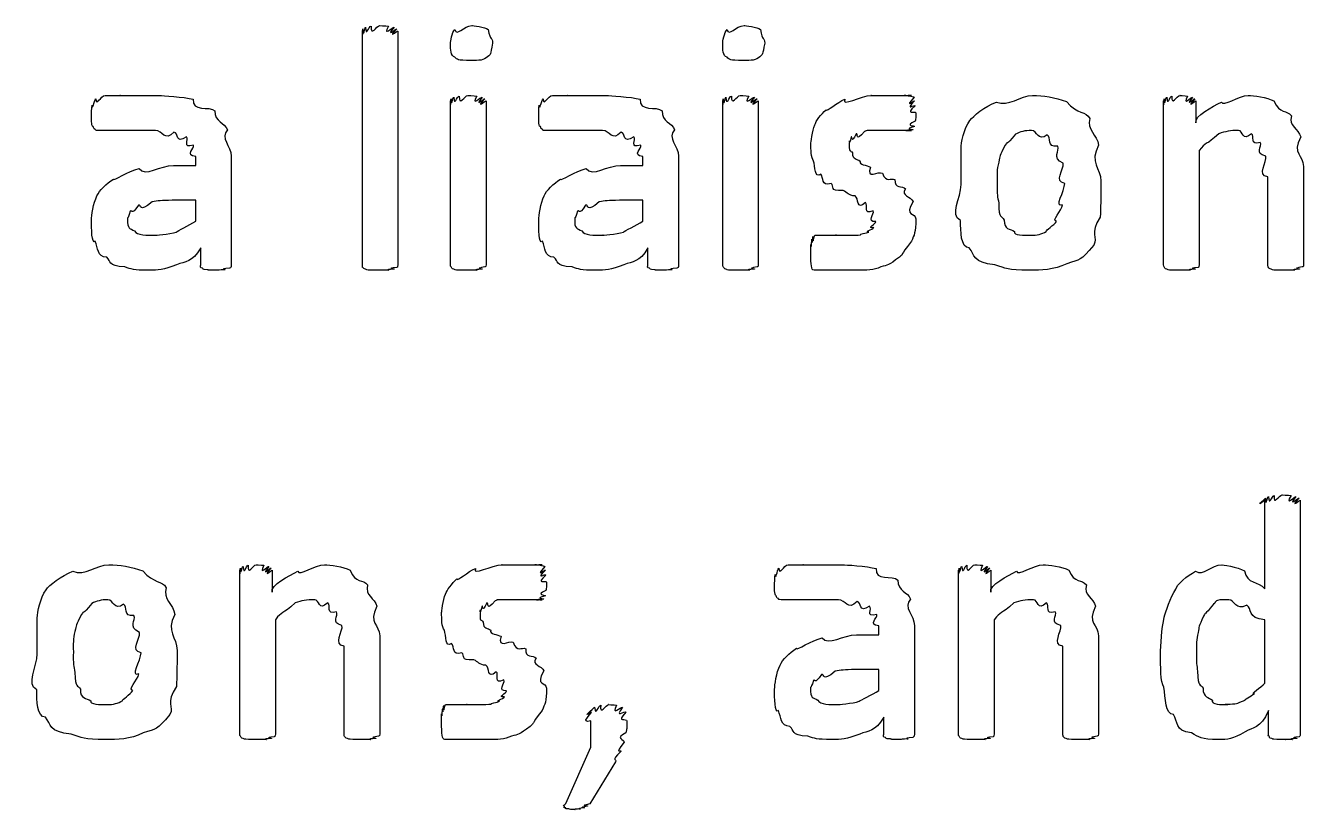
# Model space of a CAD drawing. Header units: millimetres. Extents: x 0 to 216, y 0 to 279.
# Drawn here: x 40.99 to 53.89, y 14.31 to 22.22 of the extents above; entities that cross this region are included whole.
import ezdxf

# ---------------------------------------------------------------- set-up
doc = ezdxf.new("R2010")
doc.units = ezdxf.units.MM
doc.layers.get('0').update_dxf_attribs({"linetype": 'CONTINUOUS'})

msp = doc.modelspace()

# ---------------------------------------------------------------- linework, layer by layer
at = {"color": 0}
for p, q in [((44.3936, 19.8065), (44.3936, 22.1657)), ((44.7516, 22.1657), (44.7516, 19.8065)), ((45.708, 22.0445), (45.708, 22.0445)), ((48.4558, 22.0445), (48.4558, 22.0445)), ((45.2836, 19.8065), (45.2836, 21.4602)), ((45.642, 21.4602), (45.642, 19.8065)), ((48.0314, 19.8065), (48.0314, 21.4602)), ((48.3898, 21.4602), (48.3898, 19.8065)), ((52.4828, 19.8065), (52.4828, 21.4602)), ((52.8077, 21.4602), (52.8077, 21.2397)), ((43.0706, 20.9035), (43.0706, 19.8065)), ((47.5851, 20.9035), (47.5851, 19.8065)), ((52.8408, 20.9586), (52.8408, 19.8065)), ((42.4864, 20.8098), (42.7122, 20.8098)), ((42.7122, 20.8098), (42.7122, 20.898)), ((47.0006, 20.8098), (47.2267, 20.8098)), ((47.2267, 20.8098), (47.2267, 20.898)), ((53.8939, 20.7987), (53.8939, 19.8065)), ((51.8488, 20.6499), (51.8488, 20.6499)), ((53.5354, 19.8065), (53.5354, 20.694)), ((51.4847, 20.6279), (51.4847, 20.6279)), ((42.7122, 20.457), (42.4752, 20.457)), ((42.7122, 20.2475), (42.7122, 20.457)), ((47.2267, 20.457), (46.9896, 20.457)), ((47.2267, 20.2475), (47.2267, 20.457)), ((49.9801, 20.2696), (49.9801, 20.2696)), ((42.762, 19.8065), (42.762, 19.9774)), ((47.2765, 19.8065), (47.2765, 19.9774)), ((53.5037, 16.5365), (53.5037, 17.4294)), ((53.8621, 17.4294), (53.8621, 15.0702)), ((43.1574, 15.0702), (43.1574, 16.7239)), ((43.4827, 16.7239), (43.4827, 16.5034)), ((50.4126, 15.0702), (50.4126, 16.7239)), ((50.7379, 16.7239), (50.7379, 16.5034)), ((43.5158, 16.2223), (43.5158, 15.0702)), ((49.608, 16.0734), (49.608, 16.1616)), ((49.9664, 16.1671), (49.9664, 15.0702)), ((50.7711, 16.2223), (50.7711, 15.0702)), ((53.5037, 15.5829), (53.5037, 16.2223)), ((44.5685, 16.0624), (44.5685, 15.0702)), ((49.3818, 16.0734), (49.608, 16.0734)), ((51.8238, 16.0624), (51.8238, 15.0702)), ((42.1598, 15.8915), (42.1598, 15.8915)), ((42.5235, 15.9136), (42.5235, 15.9136)), ((44.2101, 15.0702), (44.2101, 15.9577)), ((51.4657, 15.0702), (51.4657, 15.9577)), ((49.608, 15.7207), (49.3709, 15.7207)), ((49.608, 15.5112), (49.608, 15.7207)), ((46.2523, 15.5333), (46.2523, 15.5333)), ((49.6577, 15.0702), (49.6577, 15.2411)), ((53.5421, 15.0757), (53.5421, 15.3072)), ((46.7004, 14.938), (46.7004, 15.2025)), ((47.0641, 15.2025), (47.0641, 15.2025)), ((46.4467, 14.3702), (46.7004, 14.938)), ((46.9484, 14.7891), (46.6894, 14.3647))]:
    msp.add_line(p, q, dxfattribs=at)
for points in [[(44.3988, 22.1878), (44.4045, 22.0886), (44.4154, 22.2002), (44.4267, 22.2043)], [(44.4267, 22.2043), (44.4292, 22.0996), (44.4595, 22.2154), (44.4817, 22.2154)], [(44.4817, 22.2154), (44.4775, 22.1023), (44.5368, 22.2209), (44.5699, 22.2209)], [(44.5699, 22.2209), (44.5477, 22.2209), (44.6359, 22.2181), (44.6581, 22.2154)], [(44.6581, 22.2154), (44.5946, 22.0996), (44.7022, 22.2112), (44.7132, 22.2043)], [(44.7132, 22.2043), (44.6207, 22.0886), (44.7368, 22.1947), (44.7407, 22.1878)], [(45.3277, 22.1823), (45.3457, 22.1023), (45.4173, 22.2209), (45.4988, 22.2209)], [(45.4988, 22.2209), (45.5069, 22.2209), (45.6336, 22.2071), (45.6639, 22.1823)], [(48.0755, 22.1823), (48.0935, 22.1023), (48.1651, 22.2209), (48.2466, 22.2209)], [(48.2466, 22.2209), (48.2547, 22.2209), (48.3817, 22.2071), (48.4117, 22.1823)], [(44.3936, 22.1657), (44.3936, 22.0734), (44.395, 22.1795), (44.3988, 22.1878)], [(44.7407, 22.1878), (44.632, 22.0734), (44.7516, 22.1726), (44.7516, 22.1657)], [(45.2836, 22.0445), (45.2836, 22.0514), (45.2974, 22.1561), (45.3277, 22.1823)], [(45.6639, 22.1823), (45.6833, 22.0555), (45.708, 22.1134), (45.708, 22.0445)], [(48.0314, 22.0445), (48.0314, 22.0514), (48.0452, 22.1561), (48.0755, 22.1823)], [(48.4117, 22.1823), (48.4311, 22.0555), (48.4558, 22.1134), (48.4558, 22.0445)], [(45.3277, 21.9012), (45.2836, 21.9149), (45.2836, 21.9742), (45.2836, 22.0445)], [(45.708, 22.0445), (45.6833, 21.9191), (45.6918, 21.9315), (45.6586, 21.9067)], [(48.0755, 21.9012), (48.0314, 21.9149), (48.0314, 21.9742), (48.0314, 22.0445)], [(48.4558, 22.0445), (48.4311, 21.9191), (48.4396, 21.9315), (48.4064, 21.9067)], [(45.4932, 21.8681), (45.3415, 21.8681), (45.3566, 21.8791), (45.3277, 21.9012)], [(45.6586, 21.9067), (45.6212, 21.8681), (45.5732, 21.8681), (45.4932, 21.8681)], [(48.241, 21.8681), (48.0893, 21.8681), (48.1044, 21.8791), (48.0755, 21.9012)], [(48.4064, 21.9067), (48.369, 21.8681), (48.321, 21.8681), (48.241, 21.8681)], [(41.6595, 21.3169), (41.6595, 21.3086), (41.6609, 21.394), (41.6648, 21.4161)], [(41.6648, 21.4161), (41.6705, 21.3527), (41.6842, 21.4602), (41.7036, 21.4822)], [(41.7036, 21.4822), (41.7064, 21.3968), (41.753, 21.5153), (41.7971, 21.5153)], [(41.7971, 21.5153), (41.7946, 21.5153), (41.8924, 21.5153), (41.9516, 21.5153)], [(41.9516, 21.5153), (41.9132, 21.5153), (42.073, 21.5153), (42.139, 21.5153)], [(42.139, 21.5153), (42.1665, 21.5153), (42.2783, 21.5153), (42.3485, 21.5153)], [(42.3485, 21.5153), (42.3679, 21.5153), (42.5923, 21.5015), (42.6847, 21.4767)], [(42.6847, 21.4767), (42.6695, 21.3458), (42.8502, 21.412), (42.9052, 21.361)], [(45.2836, 21.4602), (45.2836, 21.3679), (45.285, 21.474), (45.2893, 21.4822)], [(45.2893, 21.4822), (45.2949, 21.383), (45.3058, 21.4946), (45.3168, 21.4988)], [(45.3168, 21.4988), (45.3196, 21.394), (45.3499, 21.5098), (45.3718, 21.5098)], [(45.3718, 21.5098), (45.3679, 21.3968), (45.4272, 21.5153), (45.46, 21.5153)], [(45.46, 21.5153), (45.4381, 21.5153), (45.5263, 21.5126), (45.5482, 21.5098)], [(45.5482, 21.5098), (45.4851, 21.394), (45.5923, 21.5057), (45.6036, 21.4988)], [(45.6036, 21.4988), (45.5112, 21.383), (45.6269, 21.4891), (45.6311, 21.4822)], [(45.6311, 21.4822), (45.5221, 21.3679), (45.642, 21.4671), (45.642, 21.4602)], [(46.174, 21.3169), (46.174, 21.3086), (46.1754, 21.394), (46.1793, 21.4161)], [(46.1793, 21.4161), (46.185, 21.3527), (46.1987, 21.4602), (46.2181, 21.4822)], [(46.2181, 21.4822), (46.2209, 21.3968), (46.2675, 21.5153), (46.3116, 21.5153)], [(46.3116, 21.5153), (46.3091, 21.5153), (46.4069, 21.5153), (46.4661, 21.5153)], [(46.4661, 21.5153), (46.4273, 21.5153), (46.5875, 21.5153), (46.6535, 21.5153)], [(46.6535, 21.5153), (46.681, 21.5153), (46.7928, 21.5153), (46.863, 21.5153)], [(46.863, 21.5153), (46.8824, 21.5153), (47.1068, 21.5015), (47.1992, 21.4767)], [(47.1992, 21.4767), (47.184, 21.3458), (47.3646, 21.412), (47.4197, 21.361)], [(48.0314, 21.4602), (48.0314, 21.3679), (48.0328, 21.474), (48.037, 21.4822)], [(48.037, 21.4822), (48.0427, 21.383), (48.0536, 21.4946), (48.0646, 21.4988)], [(48.0646, 21.4988), (48.0674, 21.394), (48.0977, 21.5098), (48.1196, 21.5098)], [(48.1196, 21.5098), (48.1157, 21.3968), (48.175, 21.5153), (48.2078, 21.5153)], [(48.2078, 21.5153), (48.1859, 21.5153), (48.2741, 21.5126), (48.296, 21.5098)], [(48.296, 21.5098), (48.2328, 21.394), (48.3401, 21.5057), (48.3514, 21.4988)], [(48.3514, 21.4988), (48.2589, 21.383), (48.3747, 21.4891), (48.3789, 21.4822)], [(48.3789, 21.4822), (48.2699, 21.3679), (48.3898, 21.4671), (48.3898, 21.4602)], [(49.076, 21.372), (49.076, 21.3458), (49.1892, 21.4505), (49.2637, 21.4767)], [(49.2637, 21.4767), (49.2263, 21.3968), (49.4302, 21.5153), (49.5335, 21.5153)], [(49.5335, 21.5153), (49.4908, 21.5153), (49.6217, 21.5153), (49.6658, 21.5153)], [(49.6658, 21.5153), (49.6962, 21.5153), (49.7498, 21.5153), (49.7872, 21.5153)], [(49.7872, 21.5153), (49.7706, 21.5153), (49.8546, 21.5153), (49.881, 21.5153)], [(49.881, 21.5153), (49.8217, 21.5153), (49.9251, 21.5153), (49.936, 21.5153)], [(49.936, 21.5153), (49.8479, 21.5153), (49.9593, 21.5098), (49.9636, 21.4988)], [(49.9636, 21.4988), (49.8546, 21.3747), (49.9692, 21.474), (49.9692, 21.4602)], [(49.9692, 21.4602), (49.8588, 21.3499), (49.9745, 21.4326), (49.9745, 21.4106)], [(50.5259, 21.2617), (50.5587, 21.3086), (50.6772, 21.4051), (50.7958, 21.4492)], [(50.7958, 21.4492), (50.9143, 21.3968), (51.0385, 21.5153), (51.1598, 21.5153)], [(51.1598, 21.5153), (51.2671, 21.5153), (51.387, 21.4946), (51.5013, 21.4547)], [(51.5013, 21.4547), (51.617, 21.3196), (51.6971, 21.361), (51.7384, 21.2838)], [(52.4828, 21.4602), (52.4828, 21.3679), (52.4838, 21.474), (52.488, 21.4822)], [(52.488, 21.4822), (52.4895, 21.383), (52.5004, 21.4946), (52.5156, 21.4988)], [(52.5156, 21.4988), (52.5184, 21.394), (52.5459, 21.5098), (52.5653, 21.5098)], [(52.5653, 21.5098), (52.5597, 21.3968), (52.615, 21.5153), (52.6479, 21.5153)], [(52.6479, 21.5153), (52.6217, 21.5153), (52.7032, 21.5126), (52.7251, 21.5098)], [(52.7251, 21.5098), (52.6658, 21.394), (52.7636, 21.5057), (52.7749, 21.4988)], [(52.7749, 21.4988), (52.6881, 21.383), (52.7925, 21.4891), (52.7967, 21.4822)], [(52.7967, 21.4822), (52.699, 21.3679), (52.8077, 21.4671), (52.8077, 21.4602)], [(52.8077, 21.2397), (52.7872, 21.3086), (52.9816, 21.4051), (53.0669, 21.4492)], [(53.0669, 21.4492), (53.0779, 21.3968), (53.2447, 21.5153), (53.3368, 21.5153)], [(53.3368, 21.5153), (53.3894, 21.5153), (53.5259, 21.496), (53.5961, 21.4602)], [(53.5961, 21.4602), (53.6512, 21.3238), (53.7284, 21.3734), (53.7725, 21.3114)], [(41.6595, 21.2507), (41.6595, 21.2424), (41.6595, 21.2948), (41.6595, 21.3169)], [(42.9052, 21.361), (42.901, 21.2424), (43.0057, 21.2452), (43.0318, 21.168)], [(46.174, 21.2507), (46.174, 21.2424), (46.174, 21.2948), (46.174, 21.3169)], [(47.4197, 21.361), (47.4155, 21.2424), (47.5202, 21.2452), (47.5463, 21.168)], [(48.9603, 21.2176), (48.9726, 21.2576), (49.0238, 21.3279), (49.076, 21.372)], [(49.9745, 21.4106), (49.8616, 21.3086), (49.9801, 21.3679), (49.9801, 21.3389)], [(49.9801, 21.3389), (49.9801, 21.2507), (49.9773, 21.281), (49.9745, 21.2562)], [(53.7725, 21.3114), (53.7393, 21.2025), (53.8469, 21.1805), (53.866, 21.0964)], [(41.6761, 21.2011), (41.6624, 21.2025), (41.6624, 21.2314), (41.6595, 21.2507)], [(41.698, 21.1735), (41.6775, 21.1763), (41.6828, 21.1901), (41.6761, 21.2011)], [(41.7255, 21.1625), (41.6927, 21.1625), (41.705, 21.1653), (41.698, 21.1735)], [(41.7971, 21.1625), (41.7174, 21.1625), (41.7393, 21.1625), (41.7255, 21.1625)], [(41.9185, 21.1625), (41.7834, 21.1625), (41.8303, 21.1625), (41.7971, 21.1625)], [(42.0839, 21.1625), (41.9971, 21.1625), (41.9654, 21.1625), (41.9185, 21.1625)], [(42.3044, 21.1625), (42.1252, 21.1625), (42.1499, 21.1625), (42.0839, 21.1625)], [(42.4917, 21.146), (42.3982, 21.044), (42.3774, 21.1625), (42.3044, 21.1625)], [(43.0318, 21.168), (42.9521, 21.0881), (43.0706, 21.0027), (43.0706, 20.9035)], [(46.1906, 21.2011), (46.1768, 21.2025), (46.1768, 21.2314), (46.174, 21.2507)], [(46.2125, 21.1735), (46.192, 21.1763), (46.1973, 21.1901), (46.1906, 21.2011)], [(46.24, 21.1625), (46.2068, 21.1625), (46.2195, 21.1653), (46.2125, 21.1735)], [(46.3116, 21.1625), (46.2319, 21.1625), (46.2538, 21.1625), (46.24, 21.1625)], [(46.433, 21.1625), (46.2979, 21.1625), (46.3448, 21.1625), (46.3116, 21.1625)], [(46.5984, 21.1625), (46.5116, 21.1625), (46.4799, 21.1625), (46.433, 21.1625)], [(46.8189, 21.1625), (46.6397, 21.1625), (46.6644, 21.1625), (46.5984, 21.1625)], [(47.0062, 21.146), (46.9124, 21.044), (46.8919, 21.1625), (46.8189, 21.1625)], [(47.5463, 21.168), (47.4666, 21.0881), (47.5851, 21.0027), (47.5851, 20.9035)], [(48.9218, 21.0358), (48.9218, 21.0261), (48.9342, 21.1625), (48.9603, 21.2176)], [(49.5833, 21.1625), (49.4358, 21.1625), (49.4979, 21.1584), (49.4619, 21.1515)], [(49.7209, 21.1625), (49.6492, 21.1625), (49.6341, 21.1625), (49.5833, 21.1625)], [(49.8256, 21.1625), (49.7293, 21.1625), (49.7611, 21.1625), (49.7209, 21.1625)], [(49.8972, 21.1625), (49.7886, 21.1625), (49.8546, 21.1625), (49.8256, 21.1625)], [(49.936, 21.1625), (49.8256, 21.1625), (49.9152, 21.1625), (49.8972, 21.1625)], [(49.9526, 21.168), (49.8394, 21.1625), (49.9428, 21.1625), (49.936, 21.1625)], [(49.9692, 21.2011), (49.8507, 21.1735), (49.9593, 21.1749), (49.9526, 21.168)], [(49.9745, 21.2562), (49.8588, 21.2025), (49.9717, 21.2149), (49.9692, 21.2011)], [(50.4377, 20.9806), (50.4377, 21.033), (50.4666, 21.1846), (50.5259, 21.2617)], [(51.1485, 21.1625), (51.084, 21.1625), (51.0328, 21.1487), (50.9887, 21.1239)], [(51.3084, 21.1184), (51.2092, 21.044), (51.2106, 21.1625), (51.1485, 21.1625)], [(51.7384, 21.2838), (51.7013, 21.1694), (51.8114, 21.1198), (51.8266, 21.0137)], [(53.2377, 21.1625), (53.1551, 21.1625), (53.1054, 21.1515), (53.0394, 21.1294)], [(53.37, 21.1294), (53.2723, 21.044), (53.2888, 21.1625), (53.2377, 21.1625)], [(42.6187, 21.0964), (42.5002, 21.022), (42.5429, 21.135), (42.4917, 21.146)], [(42.6903, 21.0137), (42.5662, 20.9779), (42.6515, 21.0743), (42.6187, 21.0964)], [(47.1329, 21.0964), (47.0147, 21.022), (47.0574, 21.135), (47.0062, 21.146)], [(47.2048, 21.0137), (47.0807, 20.9779), (47.166, 21.0743), (47.1329, 21.0964)], [(48.9493, 20.8539), (48.9218, 20.8897), (48.9218, 20.9655), (48.9218, 21.0358)], [(49.3296, 21.0964), (49.2993, 20.9889), (49.313, 21.0716), (49.313, 21.0578)], [(49.313, 21.0578), (49.2993, 20.9269), (49.3215, 20.9696), (49.3406, 20.9365)], [(49.3794, 21.1294), (49.3215, 21.0151), (49.3406, 21.1102), (49.3296, 21.0964)], [(49.4619, 21.1515), (49.3656, 21.033), (49.4012, 21.1405), (49.3794, 21.1294)], [(50.9887, 21.1239), (50.8811, 20.993), (50.9129, 21.0606), (50.884, 21.0137)], [(51.4131, 21.0027), (51.2974, 20.9889), (51.3524, 21.0923), (51.3084, 21.1184)], [(53.0394, 21.1294), (52.9086, 21.0041), (52.9096, 21.0537), (52.8408, 20.9586)], [(53.4582, 21.0413), (53.3453, 21.0041), (53.406, 21.1102), (53.37, 21.1294)], [(53.5132, 20.9035), (53.3936, 20.9269), (53.4829, 21.0041), (53.4582, 21.0413)], [(53.866, 21.0964), (53.7753, 20.92), (53.8939, 20.9159), (53.8939, 20.7987)], [(42.7122, 20.898), (42.5965, 20.9117), (42.7041, 20.9806), (42.6903, 21.0137)], [(47.2267, 20.898), (47.111, 20.9117), (47.2186, 20.9806), (47.2048, 21.0137)], [(49.3406, 20.9365), (49.3406, 20.8649), (49.3875, 20.8787), (49.4178, 20.8539)], [(50.4377, 20.6168), (50.4377, 20.6954), (50.4377, 20.8704), (50.4377, 20.9806)], [(50.884, 21.0137), (50.8233, 20.898), (50.8317, 20.909), (50.818, 20.8428)], [(51.4685, 20.8318), (51.3486, 20.8897), (51.4382, 20.9544), (51.4131, 21.0027)], [(51.8266, 21.0137), (51.7303, 20.8387), (51.8488, 20.785), (51.8488, 20.6499)], [(53.5354, 20.694), (53.4197, 20.7023), (53.527, 20.8511), (53.5132, 20.9035)], [(41.88, 20.672), (41.8758, 20.6471), (42.0356, 20.7546), (42.139, 20.7767)], [(42.139, 20.7767), (42.1996, 20.6912), (42.3566, 20.8098), (42.4864, 20.8098)], [(46.3945, 20.672), (46.3903, 20.6471), (46.5501, 20.7546), (46.6535, 20.7767)], [(46.6535, 20.7767), (46.7141, 20.6912), (46.8711, 20.8098), (47.0006, 20.8098)], [(49.0209, 20.7216), (48.9574, 20.6692), (48.9673, 20.8015), (48.9493, 20.8539)], [(49.4178, 20.8539), (49.4026, 20.8166), (49.4852, 20.8111), (49.5226, 20.7932)], [(49.5226, 20.7932), (49.4799, 20.6623), (49.6023, 20.7546), (49.6439, 20.7326)], [(50.818, 20.8428), (50.7972, 20.7684), (50.8014, 20.7119), (50.8014, 20.6389)], [(51.4847, 20.6279), (51.3704, 20.6444), (51.4794, 20.7684), (51.4685, 20.8318)], [(41.7146, 20.5011), (41.7368, 20.5562), (41.8098, 20.6279), (41.88, 20.672)], [(46.2291, 20.5011), (46.2509, 20.5562), (46.3243, 20.6279), (46.3945, 20.672)], [(49.1257, 20.6279), (49.0209, 20.5962), (49.0541, 20.6843), (49.0209, 20.7216)], [(49.6439, 20.7326), (49.6824, 20.6223), (49.7293, 20.6912), (49.7706, 20.6664)], [(49.7706, 20.6664), (49.7625, 20.57), (49.845, 20.6086), (49.8754, 20.5727)], [(51.8488, 20.6499), (51.8488, 20.4529), (51.846, 20.3963), (51.8432, 20.2861)], [(49.2471, 20.5562), (49.0982, 20.5452), (49.1656, 20.6017), (49.1257, 20.6279)], [(49.3681, 20.5011), (49.2993, 20.5038), (49.2912, 20.5369), (49.2471, 20.5562)], [(49.8754, 20.5727), (49.8256, 20.5011), (49.9332, 20.497), (49.9526, 20.4459)], [(50.4321, 20.253), (50.3192, 20.3095), (50.4377, 20.4804), (50.4377, 20.6168)], [(50.8014, 20.6389), (50.7972, 20.5038), (50.8071, 20.4956), (50.818, 20.4294)], [(51.4629, 20.4129), (51.3704, 20.3757), (51.4847, 20.5507), (51.4847, 20.6279)], [(41.6595, 20.2585), (41.6595, 20.2985), (41.6775, 20.4308), (41.7146, 20.5011)], [(42.1337, 20.4074), (42.0564, 20.2916), (42.0688, 20.3715), (42.0508, 20.3467)], [(42.2712, 20.4404), (42.1294, 20.3206), (42.1693, 20.4211), (42.1337, 20.4074)], [(42.4752, 20.457), (42.3609, 20.457), (42.3291, 20.4515), (42.2712, 20.4404)], [(46.174, 20.2585), (46.174, 20.2985), (46.192, 20.4308), (46.2291, 20.5011)], [(46.6478, 20.4074), (46.5709, 20.2916), (46.5832, 20.3715), (46.5653, 20.3467)], [(46.7857, 20.4404), (46.6439, 20.3206), (46.6838, 20.4211), (46.6478, 20.4074)], [(46.9896, 20.457), (46.8753, 20.457), (46.8436, 20.4515), (46.7857, 20.4404)], [(49.4729, 20.4349), (49.3765, 20.3495), (49.4083, 20.4818), (49.3681, 20.5011)], [(49.5501, 20.3522), (49.44, 20.3026), (49.506, 20.4129), (49.4729, 20.4349)], [(49.9526, 20.4459), (49.8616, 20.2833), (49.9801, 20.3385), (49.9801, 20.2696)], [(50.818, 20.4294), (50.8194, 20.2585), (50.8469, 20.3095), (50.873, 20.2585)], [(51.4022, 20.2475), (51.3443, 20.2475), (51.4519, 20.3495), (51.4629, 20.4129)], [(41.698, 20.0436), (41.6595, 20.0077), (41.6595, 20.1772), (41.6595, 20.2585)], [(42.0508, 20.3467), (42.019, 20.2434), (42.0232, 20.2985), (42.0232, 20.2696)], [(42.0232, 20.2696), (42.019, 20.1621), (42.0469, 20.1772), (42.0949, 20.1483)], [(46.2125, 20.0436), (46.174, 20.0077), (46.174, 20.1772), (46.174, 20.2585)], [(46.5653, 20.3467), (46.5335, 20.2434), (46.5377, 20.2985), (46.5377, 20.2696)], [(46.5377, 20.2696), (46.5335, 20.1621), (46.561, 20.1772), (46.6094, 20.1483)], [(49.5776, 20.242), (49.4757, 20.2392), (49.5681, 20.3219), (49.5501, 20.3522)], [(49.9801, 20.2696), (49.9801, 20.129), (49.965, 20.1097), (49.936, 20.0436)], [(50.873, 20.2585), (50.8702, 20.1593), (50.9337, 20.1717), (50.9778, 20.1428)], [(51.8432, 20.2861), (51.7275, 20.118), (51.8213, 20.0849), (51.7772, 20.005)], [(42.0949, 20.1483), (42.1185, 20.1042), (42.2176, 20.1042), (42.31, 20.1042)], [(42.31, 20.1042), (42.2836, 20.1042), (42.4505, 20.1152), (42.514, 20.1373)], [(42.514, 20.1373), (42.5263, 20.1511), (42.642, 20.1993), (42.7122, 20.2475)], [(46.6094, 20.1483), (46.633, 20.1042), (46.7321, 20.1042), (46.8242, 20.1042)], [(46.8242, 20.1042), (46.7981, 20.1042), (46.965, 20.1152), (47.0285, 20.1373)], [(47.0285, 20.1373), (47.0408, 20.1511), (47.1565, 20.1993), (47.2267, 20.2475)], [(49.4235, 20.1097), (49.4069, 20.1152), (49.4841, 20.1263), (49.506, 20.1373)], [(49.506, 20.1373), (49.451, 20.1373), (49.5445, 20.1621), (49.5558, 20.1814)], [(49.5558, 20.1814), (49.4757, 20.1731), (49.5776, 20.22), (49.5776, 20.242)], [(50.5202, 19.9774), (50.4335, 19.9788), (50.4321, 20.1456), (50.4321, 20.253)], [(50.9778, 20.1428), (50.9584, 20.1042), (51.0769, 20.1042), (51.1433, 20.1042)], [(51.1433, 20.1042), (51.2011, 20.1042), (51.2533, 20.1166), (51.2974, 20.1428)], [(51.2974, 20.1428), (51.2893, 20.1552), (51.3761, 20.2034), (51.4022, 20.2475)], [(41.8137, 19.8837), (41.7146, 19.8837), (41.7269, 19.9802), (41.698, 20.0436)], [(46.3282, 19.8837), (46.2291, 19.8837), (46.2414, 19.9802), (46.2125, 20.0436)], [(48.9218, 20.0105), (48.9246, 19.9457), (48.9285, 20.0504), (48.9327, 20.0656)], [(48.9218, 19.9278), (48.9218, 19.9016), (48.9218, 19.9885), (48.9218, 20.0105)], [(48.9327, 20.0656), (48.9327, 19.9747), (48.9398, 20.089), (48.9437, 20.0932)], [(48.9437, 20.0932), (48.9398, 19.9857), (48.9521, 20.1042), (48.9603, 20.1042)], [(48.9603, 20.1042), (48.9574, 20.1042), (48.985, 20.1042), (49.0044, 20.1042)], [(49.0044, 20.1042), (48.9991, 20.1042), (49.0499, 20.1042), (49.076, 20.1042)], [(49.076, 20.1042), (49.0541, 20.1042), (49.1395, 20.1042), (49.1808, 20.1042)], [(49.1808, 20.1042), (49.1338, 20.1042), (49.2661, 20.1042), (49.3187, 20.1042)], [(49.3187, 20.1042), (49.3434, 20.1042), (49.3931, 20.1056), (49.4235, 20.1097)], [(49.936, 20.0436), (49.8066, 19.8837), (49.8697, 19.9278), (49.8147, 19.8837)], [(51.7772, 20.005), (51.6393, 19.8396), (51.6421, 19.8617), (51.507, 19.8176)], [(41.9957, 19.7845), (41.8137, 19.7955), (41.8648, 19.8396), (41.8137, 19.8837)], [(42.762, 19.9774), (42.6738, 19.8245), (42.6074, 19.8424), (42.5192, 19.8065)], [(46.5102, 19.7845), (46.3282, 19.7955), (46.3793, 19.8396), (46.3282, 19.8837)], [(47.2765, 19.9774), (47.1883, 19.8245), (47.1219, 19.8424), (47.0337, 19.8065)], [(48.9271, 19.7955), (48.9218, 19.8134), (48.9218, 19.8727), (48.9218, 19.9278)], [(49.8147, 19.8837), (49.7004, 19.7955), (49.7004, 19.8065), (49.6274, 19.7845)], [(50.7792, 19.8065), (50.5506, 19.8286), (50.5781, 19.903), (50.5202, 19.9774)], [(42.2381, 19.7514), (42.0744, 19.7514), (42.0688, 19.7624), (41.9957, 19.7845)], [(42.5192, 19.8065), (42.3788, 19.7514), (42.3376, 19.7514), (42.2381, 19.7514)], [(42.7785, 19.7735), (42.7468, 19.7735), (42.762, 19.7914), (42.762, 19.8065)], [(42.8279, 19.7569), (42.7687, 19.7583), (42.7895, 19.7652), (42.7785, 19.7735)], [(42.9161, 19.7514), (42.8128, 19.7514), (42.8502, 19.7528), (42.8279, 19.7569)], [(43.0043, 19.7569), (42.89, 19.7514), (42.9563, 19.7514), (42.9161, 19.7514)], [(43.0541, 19.7735), (42.9299, 19.7583), (43.0265, 19.7597), (43.0043, 19.7569)], [(43.0706, 19.8065), (43.0706, 19.7735), (43.065, 19.7804), (43.0541, 19.7735)], [(44.3988, 19.779), (44.3936, 19.7762), (44.3936, 19.7955), (44.3936, 19.8065)], [(44.4267, 19.7624), (44.4045, 19.7652), (44.4059, 19.7749), (44.3988, 19.779)], [(44.4817, 19.7514), (44.4292, 19.7542), (44.4405, 19.7583), (44.4267, 19.7624)], [(44.5699, 19.7514), (44.4775, 19.7514), (44.5064, 19.7514), (44.4817, 19.7514)], [(44.6581, 19.7514), (44.5477, 19.7514), (44.6056, 19.7514), (44.5699, 19.7514)], [(44.7132, 19.7624), (44.5946, 19.7542), (44.6828, 19.7542), (44.6581, 19.7514)], [(44.7407, 19.779), (44.6207, 19.7652), (44.7269, 19.7693), (44.7132, 19.7624)], [(44.7516, 19.8065), (44.7492, 19.7762), (44.7477, 19.7859), (44.7407, 19.779)], [(45.2893, 19.7845), (45.2836, 19.7804), (45.2836, 19.7983), (45.2836, 19.8065)], [(45.3168, 19.7624), (45.2949, 19.7652), (45.296, 19.7762), (45.2893, 19.7845)], [(45.3718, 19.7514), (45.3196, 19.7542), (45.3305, 19.7583), (45.3168, 19.7624)], [(45.46, 19.7514), (45.3679, 19.7514), (45.3969, 19.7514), (45.3718, 19.7514)], [(45.5482, 19.7514), (45.4381, 19.7514), (45.496, 19.7514), (45.46, 19.7514)], [(45.6036, 19.7624), (45.4851, 19.7542), (45.5732, 19.7542), (45.5482, 19.7514)], [(45.6311, 19.7845), (45.5112, 19.7652), (45.6173, 19.7693), (45.6036, 19.7624)], [(45.642, 19.8065), (45.6392, 19.7804), (45.6378, 19.7914), (45.6311, 19.7845)], [(46.7526, 19.7514), (46.5889, 19.7514), (46.5832, 19.7624), (46.5102, 19.7845)], [(47.0337, 19.8065), (46.8933, 19.7514), (46.8521, 19.7514), (46.7526, 19.7514)], [(47.293, 19.7735), (47.2613, 19.7735), (47.2765, 19.7914), (47.2765, 19.8065)], [(47.3424, 19.7569), (47.2832, 19.7583), (47.304, 19.7652), (47.293, 19.7735)], [(47.4306, 19.7514), (47.3273, 19.7514), (47.3646, 19.7528), (47.3424, 19.7569)], [(47.5188, 19.7569), (47.4045, 19.7514), (47.4708, 19.7514), (47.4306, 19.7514)], [(47.5686, 19.7735), (47.4444, 19.7583), (47.541, 19.7597), (47.5188, 19.7569)], [(47.5851, 19.8065), (47.5851, 19.7735), (47.5795, 19.7804), (47.5686, 19.7735)], [(48.037, 19.7845), (48.0314, 19.7804), (48.0314, 19.7983), (48.0314, 19.8065)], [(48.0646, 19.7624), (48.0427, 19.7652), (48.0441, 19.7762), (48.037, 19.7845)], [(48.1196, 19.7514), (48.0674, 19.7542), (48.0783, 19.7583), (48.0646, 19.7624)], [(48.2078, 19.7514), (48.1157, 19.7514), (48.1446, 19.7514), (48.1196, 19.7514)], [(48.296, 19.7514), (48.1859, 19.7514), (48.2438, 19.7514), (48.2078, 19.7514)], [(48.3514, 19.7624), (48.2328, 19.7542), (48.321, 19.7542), (48.296, 19.7514)], [(48.3789, 19.7845), (48.2589, 19.7652), (48.3651, 19.7693), (48.3514, 19.7624)], [(48.3898, 19.8065), (48.387, 19.7804), (48.3856, 19.7914), (48.3789, 19.7845)], [(48.955, 19.7514), (48.9327, 19.7514), (48.9342, 19.7652), (48.9271, 19.7955)], [(49.0153, 19.7514), (48.9574, 19.7514), (48.9687, 19.7514), (48.955, 19.7514)], [(49.1091, 19.7514), (49.01, 19.7514), (49.0403, 19.7514), (49.0153, 19.7514)], [(49.2414, 19.7514), (49.0873, 19.7514), (49.149, 19.7514), (49.1091, 19.7514)], [(49.3959, 19.7514), (49.2993, 19.7514), (49.2883, 19.7514), (49.2414, 19.7514)], [(49.6274, 19.7845), (49.5572, 19.7514), (49.4799, 19.7514), (49.3959, 19.7514)], [(51.1267, 19.7514), (50.9005, 19.7514), (50.8963, 19.7693), (50.7792, 19.8065)], [(51.507, 19.8176), (51.3704, 19.7514), (51.248, 19.7514), (51.1267, 19.7514)], [(52.488, 19.7845), (52.4828, 19.7804), (52.4828, 19.7983), (52.4828, 19.8065)], [(52.5156, 19.7624), (52.4937, 19.7652), (52.4951, 19.7762), (52.488, 19.7845)], [(52.5709, 19.7514), (52.5184, 19.7542), (52.5293, 19.7583), (52.5156, 19.7624)], [(52.6591, 19.7514), (52.5667, 19.7514), (52.5956, 19.7514), (52.5709, 19.7514)], [(52.7473, 19.7514), (52.6369, 19.7514), (52.6948, 19.7514), (52.6591, 19.7514)], [(52.8024, 19.7624), (52.6838, 19.7542), (52.772, 19.7542), (52.7473, 19.7514)], [(52.8299, 19.779), (52.7099, 19.7652), (52.8161, 19.7693), (52.8024, 19.7624)], [(52.8408, 19.8065), (52.838, 19.7762), (52.8366, 19.7859), (52.8299, 19.779)], [(53.5411, 19.779), (53.5368, 19.7762), (53.5354, 19.7955), (53.5354, 19.8065)], [(53.5686, 19.7624), (53.5478, 19.7652), (53.5478, 19.7749), (53.5411, 19.779)], [(53.6236, 19.7514), (53.5739, 19.7542), (53.5824, 19.7583), (53.5686, 19.7624)], [(53.7175, 19.7514), (53.6208, 19.7514), (53.6483, 19.7514), (53.6236, 19.7514)], [(53.8, 19.7514), (53.691, 19.7514), (53.7503, 19.7514), (53.7175, 19.7514)], [(53.8551, 19.7624), (53.7393, 19.7542), (53.8247, 19.7542), (53.8, 19.7514)], [(53.8826, 19.7845), (53.764, 19.7652), (53.8688, 19.7693), (53.8551, 19.7624)], [(53.8939, 19.8065), (53.8939, 19.7804), (53.8896, 19.7914), (53.8826, 19.7845)], [(53.5037, 17.4294), (53.388, 17.3371), (53.5051, 17.4432), (53.5093, 17.4515)], [(53.5093, 17.4515), (53.516, 17.3523), (53.527, 17.4639), (53.5421, 17.468)], [(53.5421, 17.468), (53.545, 17.3591), (53.5753, 17.4749), (53.5975, 17.479)], [(53.5975, 17.479), (53.5891, 17.3661), (53.6469, 17.4845), (53.6801, 17.4845)], [(53.6801, 17.4845), (53.6593, 17.4845), (53.7464, 17.4818), (53.7683, 17.479)], [(53.7683, 17.479), (53.7034, 17.3591), (53.8067, 17.4708), (53.818, 17.468)], [(53.818, 17.468), (53.7298, 17.3523), (53.8427, 17.4584), (53.8508, 17.4515)], [(53.8508, 17.4515), (53.7436, 17.3371), (53.8621, 17.4363), (53.8621, 17.4294)], [(41.4708, 16.7128), (41.5893, 16.6605), (41.7131, 16.779), (41.8345, 16.779)], [(41.8345, 16.779), (41.9421, 16.779), (42.0617, 16.7583), (42.1763, 16.7184)], [(43.1906, 16.7624), (43.1934, 16.6577), (43.2209, 16.7735), (43.24, 16.7735)], [(43.24, 16.7735), (43.2347, 16.6605), (43.2897, 16.779), (43.3229, 16.779)], [(43.3229, 16.779), (43.2964, 16.779), (43.3779, 16.7762), (43.3998, 16.7735)], [(43.3998, 16.7735), (43.3405, 16.6577), (43.4386, 16.7694), (43.4495, 16.7624)], [(43.7416, 16.7128), (43.7526, 16.6605), (43.9194, 16.779), (44.0119, 16.779)], [(44.0119, 16.779), (44.0641, 16.779), (44.2006, 16.7597), (44.2708, 16.7239)], [(45.5359, 16.7404), (45.4988, 16.6605), (45.7027, 16.779), (45.8061, 16.779)], [(45.8061, 16.779), (45.7634, 16.779), (45.8943, 16.779), (45.9384, 16.779)], [(45.9384, 16.779), (45.9687, 16.779), (46.0223, 16.779), (46.0597, 16.779)], [(46.0597, 16.779), (46.0431, 16.779), (46.1271, 16.779), (46.1532, 16.779)], [(46.1532, 16.779), (46.0939, 16.779), (46.1973, 16.779), (46.2082, 16.779)], [(46.2082, 16.779), (46.12, 16.779), (46.2319, 16.7735), (46.2361, 16.7624)], [(48.5994, 16.7459), (48.6022, 16.6605), (48.6488, 16.779), (48.6929, 16.779)], [(48.6929, 16.779), (48.6904, 16.779), (48.7881, 16.779), (48.8474, 16.779)], [(48.8474, 16.779), (48.8086, 16.779), (48.9687, 16.779), (49.0347, 16.779)], [(49.0347, 16.779), (49.0622, 16.779), (49.174, 16.779), (49.2442, 16.779)], [(49.2442, 16.779), (49.2637, 16.779), (49.488, 16.7652), (49.5804, 16.7404)], [(50.4458, 16.7624), (50.4486, 16.6577), (50.4762, 16.7735), (50.4956, 16.7735)], [(50.4956, 16.7735), (50.4899, 16.6605), (50.5449, 16.779), (50.5781, 16.779)], [(50.5781, 16.779), (50.552, 16.779), (50.6331, 16.7762), (50.6554, 16.7735)], [(50.6554, 16.7735), (50.5961, 16.6577), (50.6938, 16.7694), (50.7047, 16.7624)], [(50.9972, 16.7128), (51.0081, 16.6605), (51.175, 16.779), (51.2671, 16.779)], [(51.2671, 16.779), (51.3196, 16.779), (51.4558, 16.7597), (51.5264, 16.7239)], [(52.8038, 16.7128), (52.8807, 16.6605), (52.9689, 16.779), (53.0684, 16.779)], [(53.0684, 16.779), (53.0641, 16.779), (53.2296, 16.7583), (53.2998, 16.7184)], [(41.2006, 16.5255), (41.2337, 16.5723), (41.3523, 16.6688), (41.4708, 16.7128)], [(42.1763, 16.7184), (42.2921, 16.5833), (42.3718, 16.6247), (42.4134, 16.5475)], [(43.1574, 16.7239), (43.1574, 16.6315), (43.1588, 16.7376), (43.1631, 16.7459)], [(43.1631, 16.7459), (43.1641, 16.6467), (43.1754, 16.7583), (43.1906, 16.7624)], [(43.4495, 16.7624), (43.3627, 16.6467), (43.4675, 16.7528), (43.4717, 16.7459)], [(43.4717, 16.7459), (43.3737, 16.6315), (43.4827, 16.7308), (43.4827, 16.7239)], [(43.4827, 16.5034), (43.4619, 16.5723), (43.6563, 16.6688), (43.7416, 16.7128)], [(44.2708, 16.7239), (44.3258, 16.5874), (44.4031, 16.6371), (44.4472, 16.5751)], [(45.3485, 16.6357), (45.3485, 16.6095), (45.4614, 16.7142), (45.5359, 16.7404)], [(46.2361, 16.7624), (46.1271, 16.6384), (46.2414, 16.7376), (46.2414, 16.7239)], [(46.2414, 16.7239), (46.1313, 16.6136), (46.247, 16.6963), (46.247, 16.6743)], [(46.247, 16.6743), (46.1338, 16.5723), (46.2523, 16.6315), (46.2523, 16.6026)], [(48.5553, 16.5806), (48.5553, 16.5723), (48.5567, 16.6577), (48.5606, 16.6798)], [(48.5606, 16.6798), (48.5662, 16.6164), (48.58, 16.7239), (48.5994, 16.7459)], [(49.5804, 16.7404), (49.5653, 16.6095), (49.7459, 16.6756), (49.8009, 16.6247)], [(50.4126, 16.7239), (50.4126, 16.6315), (50.4141, 16.7376), (50.4183, 16.7459)], [(50.4183, 16.7459), (50.4197, 16.6467), (50.4306, 16.7583), (50.4458, 16.7624)], [(50.7047, 16.7624), (50.618, 16.6467), (50.7227, 16.7528), (50.727, 16.7459)], [(50.727, 16.7459), (50.6293, 16.6315), (50.7379, 16.7308), (50.7379, 16.7239)], [(50.7379, 16.5034), (50.7175, 16.5723), (50.9115, 16.6688), (50.9972, 16.7128)], [(51.5264, 16.7239), (51.5814, 16.5874), (51.6587, 16.6371), (51.7028, 16.5751)], [(52.6052, 16.531), (52.608, 16.5764), (52.7265, 16.6715), (52.8038, 16.7128)], [(53.2998, 16.7184), (53.3217, 16.5806), (53.4377, 16.6164), (53.5037, 16.5365)], [(41.1124, 16.2443), (41.1124, 16.2967), (41.1413, 16.4483), (41.2006, 16.5255)], [(42.4134, 16.5475), (42.376, 16.4331), (42.4864, 16.3835), (42.5016, 16.2774)], [(44.4472, 16.5751), (44.414, 16.4662), (44.5216, 16.4441), (44.541, 16.3601)], [(45.2328, 16.4814), (45.2452, 16.5213), (45.296, 16.5916), (45.3485, 16.6357)], [(46.247, 16.5199), (46.1313, 16.4662), (46.2442, 16.4786), (46.2414, 16.4648)], [(46.2523, 16.6026), (46.2523, 16.5144), (46.2499, 16.5447), (46.247, 16.5199)], [(48.5553, 16.5144), (48.5553, 16.5062), (48.5553, 16.5585), (48.5553, 16.5806)], [(48.5719, 16.4648), (48.5581, 16.4662), (48.5581, 16.4951), (48.5553, 16.5144)], [(49.8009, 16.6247), (49.7967, 16.5062), (49.9015, 16.5089), (49.9276, 16.4317)], [(51.7028, 16.5751), (51.6696, 16.4662), (51.7772, 16.4441), (51.7962, 16.3601)], [(52.4895, 16.2498), (52.5018, 16.3008), (52.553, 16.4538), (52.6052, 16.531)], [(41.6638, 16.3876), (41.5562, 16.2567), (41.5879, 16.3242), (41.559, 16.2774)], [(41.8236, 16.4262), (41.7587, 16.4262), (41.7079, 16.4124), (41.6638, 16.3876)], [(41.9834, 16.3821), (41.8842, 16.3077), (41.8853, 16.4262), (41.8236, 16.4262)], [(43.7141, 16.3932), (43.5832, 16.2677), (43.5846, 16.3173), (43.5158, 16.2223)], [(43.9127, 16.4262), (43.8298, 16.4262), (43.7804, 16.4152), (43.7141, 16.3932)], [(44.045, 16.3932), (43.9469, 16.3077), (43.9635, 16.4262), (43.9127, 16.4262)], [(44.1332, 16.305), (44.02, 16.2677), (44.0806, 16.3739), (44.045, 16.3932)], [(45.194, 16.2994), (45.194, 16.2898), (45.2067, 16.4262), (45.2328, 16.4814)], [(45.6516, 16.3932), (45.5937, 16.2788), (45.6131, 16.3739), (45.6022, 16.3601)], [(45.7345, 16.4152), (45.6378, 16.2967), (45.6738, 16.4042), (45.6516, 16.3932)], [(45.8555, 16.4262), (45.708, 16.4262), (45.7701, 16.4221), (45.7345, 16.4152)], [(45.9934, 16.4262), (45.9218, 16.4262), (45.9066, 16.4262), (45.8555, 16.4262)], [(46.0982, 16.4262), (46.0015, 16.4262), (46.0333, 16.4262), (45.9934, 16.4262)], [(46.1698, 16.4262), (46.0608, 16.4262), (46.1271, 16.4262), (46.0982, 16.4262)], [(46.2082, 16.4262), (46.0982, 16.4262), (46.1878, 16.4262), (46.1698, 16.4262)], [(46.2248, 16.4317), (46.1119, 16.4262), (46.2153, 16.4262), (46.2082, 16.4262)], [(46.2414, 16.4648), (46.1229, 16.4373), (46.2319, 16.4386), (46.2248, 16.4317)], [(48.5937, 16.4373), (48.5733, 16.44), (48.5786, 16.4538), (48.5719, 16.4648)], [(48.6212, 16.4262), (48.5881, 16.4262), (48.6008, 16.429), (48.5937, 16.4373)], [(48.6929, 16.4262), (48.6131, 16.4262), (48.635, 16.4262), (48.6212, 16.4262)], [(48.8142, 16.4262), (48.6791, 16.4262), (48.726, 16.4262), (48.6929, 16.4262)], [(48.9797, 16.4262), (48.8929, 16.4262), (48.8611, 16.4262), (48.8142, 16.4262)], [(49.2002, 16.4262), (49.0209, 16.4262), (49.0456, 16.4262), (48.9797, 16.4262)], [(49.3875, 16.4097), (49.2936, 16.3077), (49.2732, 16.4262), (49.2002, 16.4262)], [(49.5141, 16.3601), (49.3959, 16.2857), (49.4386, 16.3987), (49.3875, 16.4097)], [(49.9276, 16.4317), (49.8479, 16.3518), (49.9664, 16.2664), (49.9664, 16.1671)], [(50.9693, 16.3932), (50.8385, 16.2677), (50.8399, 16.3173), (50.7711, 16.2223)], [(51.1679, 16.4262), (51.0854, 16.4262), (51.0357, 16.4152), (50.9693, 16.3932)], [(51.3002, 16.3932), (51.2025, 16.3077), (51.2191, 16.4262), (51.1679, 16.4262)], [(51.3884, 16.305), (51.2755, 16.2677), (51.3362, 16.3739), (51.3002, 16.3932)], [(53.14, 16.4262), (52.9689, 16.4262), (53.0296, 16.411), (52.9855, 16.3821)], [(53.3217, 16.3711), (53.2074, 16.3077), (53.2021, 16.4262), (53.14, 16.4262)], [(41.559, 16.2774), (41.4983, 16.1616), (41.5064, 16.1727), (41.4927, 16.1065)], [(42.0882, 16.2664), (41.9724, 16.2526), (42.0275, 16.3559), (41.9834, 16.3821)], [(42.1432, 16.0955), (42.0232, 16.1534), (42.1128, 16.2181), (42.0882, 16.2664)], [(42.5016, 16.2774), (42.4049, 16.1024), (42.5235, 16.0486), (42.5235, 15.9136)], [(44.1882, 16.1671), (44.0683, 16.1906), (44.1579, 16.2677), (44.1332, 16.305)], [(44.541, 16.3601), (44.45, 16.1837), (44.5685, 16.1796), (44.5685, 16.0624)], [(45.2219, 16.1175), (45.194, 16.1534), (45.194, 16.2292), (45.194, 16.2994)], [(45.6022, 16.3601), (45.5718, 16.2526), (45.5856, 16.3353), (45.5856, 16.3215)], [(45.5856, 16.3215), (45.5718, 16.1906), (45.5937, 16.2333), (45.6131, 16.2002)], [(49.5861, 16.2774), (49.4619, 16.2416), (49.5473, 16.338), (49.5141, 16.3601)], [(49.608, 16.1616), (49.4923, 16.1754), (49.5999, 16.2443), (49.5861, 16.2774)], [(51.4435, 16.1671), (51.3235, 16.1906), (51.4131, 16.2677), (51.3884, 16.305)], [(51.7962, 16.3601), (51.7052, 16.1837), (51.8238, 16.1796), (51.8238, 16.0624)], [(52.8863, 16.2609), (52.8327, 16.1506), (52.8422, 16.1575), (52.8313, 16.0955)], [(52.9855, 16.3821), (52.8835, 16.2498), (52.911, 16.3118), (52.8863, 16.2609)], [(53.5037, 16.2223), (53.3245, 16.2388), (53.3799, 16.338), (53.3217, 16.3711)], [(41.1124, 15.8805), (41.1124, 15.9591), (41.1124, 16.1341), (41.1124, 16.2443)], [(44.2101, 15.9577), (44.0944, 15.9659), (44.202, 16.1148), (44.1882, 16.1671)], [(45.6131, 16.2002), (45.6131, 16.1286), (45.66, 16.1423), (45.6904, 16.1175)], [(51.4657, 15.9577), (51.35, 15.9659), (51.4572, 16.1148), (51.4435, 16.1671)], [(52.451, 15.875), (52.451, 15.9632), (52.4633, 16.1396), (52.4895, 16.2498)], [(41.4927, 16.1065), (41.4722, 16.0321), (41.4761, 15.9756), (41.4761, 15.9026)], [(42.1598, 15.8915), (42.0455, 15.9081), (42.1541, 16.0321), (42.1432, 16.0955)], [(45.2935, 15.9852), (45.23, 15.9329), (45.2395, 16.0652), (45.2219, 16.1175)], [(45.6904, 16.1175), (45.6752, 16.0803), (45.7577, 16.0748), (45.7951, 16.0569)], [(45.7951, 16.0569), (45.7521, 15.926), (45.8749, 16.0183), (45.9161, 15.9963)], [(45.9161, 15.9963), (45.955, 15.886), (46.0015, 15.9549), (46.0431, 15.9301)], [(48.7758, 15.9356), (48.7715, 15.9108), (48.9313, 16.0183), (49.0347, 16.0404)], [(49.0347, 16.0404), (49.0954, 15.9549), (49.2524, 16.0734), (49.3818, 16.0734)], [(52.8313, 16.0955), (52.8105, 16.0252), (52.8147, 15.9701), (52.8147, 15.9081)], [(41.1067, 15.5167), (40.9938, 15.5732), (41.1124, 15.7441), (41.1124, 15.8805)], [(41.4761, 15.9026), (41.4722, 15.7675), (41.4817, 15.7593), (41.4927, 15.6931)], [(42.1375, 15.6766), (42.0455, 15.6393), (42.1598, 15.8144), (42.1598, 15.8915)], [(42.5235, 15.9136), (42.5235, 15.7165), (42.5207, 15.66), (42.5178, 15.5498)], [(45.3983, 15.8915), (45.2935, 15.8598), (45.3263, 15.948), (45.2935, 15.9852)], [(45.5193, 15.8199), (45.3704, 15.8089), (45.4381, 15.8654), (45.3983, 15.8915)], [(46.0431, 15.9301), (46.0347, 15.8337), (46.1176, 15.8722), (46.1479, 15.8364)], [(48.6103, 15.7648), (48.6322, 15.8199), (48.7056, 15.8915), (48.7758, 15.9356)], [(52.4838, 15.5443), (52.451, 15.5911), (52.451, 15.7606), (52.451, 15.875)], [(52.8147, 15.9081), (52.8105, 15.7758), (52.8175, 15.7703), (52.8257, 15.7041)], [(45.6406, 15.7648), (45.5718, 15.7675), (45.5634, 15.8006), (45.5193, 15.8199)], [(45.7454, 15.6986), (45.6487, 15.6132), (45.6805, 15.7455), (45.6406, 15.7648)], [(46.1479, 15.8364), (46.0982, 15.7648), (46.2058, 15.7606), (46.2248, 15.7097)], [(48.5553, 15.5222), (48.5553, 15.5622), (48.5733, 15.6945), (48.6103, 15.7648)], [(41.4927, 15.6931), (41.4941, 15.5222), (41.5216, 15.5732), (41.5477, 15.5222)], [(42.0769, 15.5112), (42.019, 15.5112), (42.1266, 15.6132), (42.1375, 15.6766)], [(45.8227, 15.6159), (45.7122, 15.5663), (45.7786, 15.6766), (45.7454, 15.6986)], [(45.8502, 15.5057), (45.7482, 15.5029), (45.8403, 15.5856), (45.8227, 15.6159)], [(46.2248, 15.7097), (46.1338, 15.547), (46.2523, 15.6022), (46.2523, 15.5333)], [(48.9465, 15.6104), (48.9148, 15.5071), (48.919, 15.5622), (48.919, 15.5333)], [(49.0291, 15.6711), (48.9521, 15.5553), (48.9645, 15.6352), (48.9465, 15.6104)], [(49.167, 15.7041), (49.0252, 15.5842), (49.065, 15.6848), (49.0291, 15.6711)], [(49.3709, 15.7207), (49.2566, 15.7207), (49.2248, 15.7152), (49.167, 15.7041)], [(52.8257, 15.7041), (52.8285, 15.5291), (52.8546, 15.5842), (52.8807, 15.5333)], [(41.1949, 15.2411), (41.1081, 15.2425), (41.1067, 15.4092), (41.1067, 15.5167)], [(41.5477, 15.5222), (41.5452, 15.423), (41.6084, 15.4354), (41.6525, 15.4065)], [(41.9724, 15.4065), (41.964, 15.4189), (42.0508, 15.4671), (42.0769, 15.5112)], [(42.5178, 15.5498), (42.4021, 15.3817), (42.496, 15.3486), (42.4519, 15.2687)], [(45.828, 15.4451), (45.7482, 15.4368), (45.8502, 15.4836), (45.8502, 15.5057)], [(46.2523, 15.5333), (46.2523, 15.3927), (46.2372, 15.3734), (46.2082, 15.3072)], [(48.5937, 15.3072), (48.5553, 15.2714), (48.5553, 15.4409), (48.5553, 15.5222)], [(48.919, 15.5333), (48.9148, 15.4258), (48.9423, 15.4409), (48.9906, 15.412)], [(49.4097, 15.401), (49.422, 15.4147), (49.5378, 15.463), (49.608, 15.5112)], [(52.5833, 15.2687), (52.4951, 15.2604), (52.506, 15.4368), (52.4838, 15.5443)], [(52.8807, 15.5333), (52.8807, 15.4299), (52.9375, 15.4451), (52.9745, 15.412)], [(53.3989, 15.4781), (53.3506, 15.4699), (53.4666, 15.5415), (53.5037, 15.5829)], [(41.6525, 15.4065), (41.6334, 15.3679), (41.752, 15.3679), (41.8179, 15.3679)], [(41.8179, 15.3679), (41.8758, 15.3679), (41.9283, 15.3803), (41.9724, 15.4065)], [(45.2053, 15.3293), (45.2053, 15.2383), (45.212, 15.3527), (45.2162, 15.3569)], [(45.2162, 15.3569), (45.212, 15.2494), (45.2243, 15.3679), (45.2328, 15.3679)], [(45.2328, 15.3679), (45.23, 15.3679), (45.2575, 15.3679), (45.2769, 15.3679)], [(45.2769, 15.3679), (45.2713, 15.3679), (45.3224, 15.3679), (45.3485, 15.3679)], [(45.3485, 15.3679), (45.3263, 15.3679), (45.412, 15.3679), (45.4533, 15.3679)], [(45.4533, 15.3679), (45.4064, 15.3679), (45.5387, 15.3679), (45.5909, 15.3679)], [(45.5909, 15.3679), (45.6159, 15.3679), (45.6653, 15.3693), (45.6957, 15.3734)], [(45.6957, 15.3734), (45.6791, 15.3789), (45.7563, 15.3899), (45.7786, 15.401)], [(45.7786, 15.401), (45.7232, 15.401), (45.817, 15.4258), (45.828, 15.4451)], [(46.7388, 15.3403), (46.7473, 15.2425), (46.7776, 15.3583), (46.7995, 15.3624)], [(46.7995, 15.3624), (46.7914, 15.2494), (46.8492, 15.3679), (46.8824, 15.3679)], [(46.8824, 15.3679), (46.8545, 15.3679), (46.9374, 15.3651), (46.9593, 15.3624)], [(46.9593, 15.3624), (46.9015, 15.2425), (47.0048, 15.3513), (47.02, 15.3403)], [(48.9906, 15.412), (49.0142, 15.3679), (49.1134, 15.3679), (49.2054, 15.3679)], [(49.2054, 15.3679), (49.1793, 15.3679), (49.3462, 15.3789), (49.4097, 15.401)], [(52.9745, 15.412), (52.9579, 15.3679), (53.0655, 15.3679), (53.129, 15.3679)], [(53.129, 15.3679), (53.049, 15.3679), (53.1869, 15.3706), (53.2172, 15.3789)], [(53.2172, 15.3789), (53.2253, 15.3817), (53.2751, 15.3968), (53.3054, 15.412)], [(53.3054, 15.412), (53.2846, 15.4147), (53.3658, 15.4519), (53.3989, 15.4781)], [(41.4542, 15.0702), (41.2253, 15.0923), (41.2531, 15.1667), (41.1949, 15.2411)], [(42.4519, 15.2687), (42.3139, 15.1033), (42.3168, 15.1253), (42.1816, 15.0813)], [(45.194, 15.2742), (45.1968, 15.2094), (45.2011, 15.3142), (45.2053, 15.3293)], [(45.194, 15.1915), (45.194, 15.1653), (45.194, 15.2521), (45.194, 15.2742)], [(46.2082, 15.3072), (46.0788, 15.1474), (46.1423, 15.1915), (46.0872, 15.1474)], [(46.7004, 15.2025), (46.5861, 15.1763), (46.7018, 15.2687), (46.706, 15.2907)], [(46.706, 15.2907), (46.597, 15.2204), (46.7237, 15.3293), (46.7388, 15.3403)], [(47.02, 15.3403), (46.9318, 15.2204), (47.0447, 15.3128), (47.0531, 15.2907)], [(47.0531, 15.2907), (46.9456, 15.1763), (47.0641, 15.2383), (47.0641, 15.2025)], [(48.7094, 15.1474), (48.6103, 15.1474), (48.6227, 15.2438), (48.5937, 15.3072)], [(49.6577, 15.2411), (49.5695, 15.0881), (49.5032, 15.1061), (49.415, 15.0702)], [(52.765, 15.0813), (52.5861, 15.1061), (52.6302, 15.1915), (52.5833, 15.2687)], [(53.5421, 15.3072), (53.4539, 15.1171), (53.3852, 15.1433), (53.3054, 15.0923)], [(45.1997, 15.0592), (45.194, 15.0771), (45.194, 15.1364), (45.194, 15.1915)], [(46.0872, 15.1474), (45.9726, 15.0592), (45.9726, 15.0702), (45.8996, 15.0482)], [(47.0641, 15.2025), (47.0641, 15.095), (47.0598, 15.1171), (47.0531, 15.0813)], [(48.8915, 15.0482), (48.7094, 15.0592), (48.7606, 15.1033), (48.7094, 15.1474)], [(41.8013, 15.0151), (41.5756, 15.0151), (41.5713, 15.033), (41.4542, 15.0702)], [(42.1816, 15.0813), (42.0455, 15.0151), (41.9227, 15.0151), (41.8013, 15.0151)], [(43.1631, 15.0482), (43.1574, 15.044), (43.1574, 15.062), (43.1574, 15.0702)], [(43.1906, 15.0261), (43.1684, 15.0289), (43.1698, 15.0399), (43.1631, 15.0482)], [(43.2456, 15.0151), (43.1934, 15.0179), (43.2043, 15.022), (43.1906, 15.0261)], [(43.3338, 15.0151), (43.2414, 15.0151), (43.2703, 15.0151), (43.2456, 15.0151)], [(43.422, 15.0151), (43.3116, 15.0151), (43.3698, 15.0151), (43.3338, 15.0151)], [(43.477, 15.0261), (43.3585, 15.0179), (43.4467, 15.0179), (43.422, 15.0151)], [(43.5046, 15.0427), (43.3846, 15.0289), (43.4908, 15.033), (43.477, 15.0261)], [(43.5158, 15.0702), (43.513, 15.0399), (43.5116, 15.0496), (43.5046, 15.0427)], [(44.2158, 15.0427), (44.2115, 15.0399), (44.2101, 15.0592), (44.2101, 15.0702)], [(44.2433, 15.0261), (44.2225, 15.0289), (44.2225, 15.0385), (44.2158, 15.0427)], [(44.2983, 15.0151), (44.2489, 15.0179), (44.257, 15.022), (44.2433, 15.0261)], [(44.3921, 15.0151), (44.2958, 15.0151), (44.3234, 15.0151), (44.2983, 15.0151)], [(44.4747, 15.0151), (44.366, 15.0151), (44.4253, 15.0151), (44.3921, 15.0151)], [(44.5301, 15.0261), (44.414, 15.0179), (44.4997, 15.0179), (44.4747, 15.0151)], [(44.5576, 15.0482), (44.4391, 15.0289), (44.5438, 15.033), (44.5301, 15.0261)], [(44.5685, 15.0702), (44.5685, 15.044), (44.5643, 15.0551), (44.5576, 15.0482)], [(45.2272, 15.0151), (45.2053, 15.0151), (45.2067, 15.0289), (45.1997, 15.0592)], [(45.2878, 15.0151), (45.23, 15.0151), (45.2409, 15.0151), (45.2272, 15.0151)], [(45.3817, 15.0151), (45.2822, 15.0151), (45.3125, 15.0151), (45.2878, 15.0151)], [(45.514, 15.0151), (45.3595, 15.0151), (45.4215, 15.0151), (45.3817, 15.0151)], [(45.6681, 15.0151), (45.5718, 15.0151), (45.5605, 15.0151), (45.514, 15.0151)], [(45.8996, 15.0482), (45.8294, 15.0151), (45.7521, 15.0151), (45.6681, 15.0151)], [(47.0366, 14.9876), (46.9209, 14.847), (47.0172, 14.9242), (47.0034, 14.8939)], [(47.0531, 15.0813), (46.9346, 15.0261), (47.0436, 15.0165), (47.0366, 14.9876)], [(49.1338, 15.0151), (48.9701, 15.0151), (48.9645, 15.0261), (48.8915, 15.0482)], [(49.415, 15.0702), (49.2746, 15.0151), (49.2333, 15.0151), (49.1338, 15.0151)], [(49.6743, 15.0372), (49.6425, 15.0372), (49.6577, 15.0551), (49.6577, 15.0702)], [(49.7237, 15.0206), (49.6644, 15.022), (49.6852, 15.0289), (49.6743, 15.0372)], [(49.8119, 15.0151), (49.7085, 15.0151), (49.7459, 15.0165), (49.7237, 15.0206)], [(49.9001, 15.0206), (49.7858, 15.0151), (49.8521, 15.0151), (49.8119, 15.0151)], [(49.9498, 15.0372), (49.8256, 15.022), (49.9223, 15.0234), (49.9001, 15.0206)], [(49.9664, 15.0702), (49.9664, 15.0372), (49.9607, 15.044), (49.9498, 15.0372)], [(50.4183, 15.0482), (50.4126, 15.044), (50.4126, 15.062), (50.4126, 15.0702)], [(50.4458, 15.0261), (50.4239, 15.0289), (50.4254, 15.0399), (50.4183, 15.0482)], [(50.5008, 15.0151), (50.4486, 15.0179), (50.4596, 15.022), (50.4458, 15.0261)], [(50.589, 15.0151), (50.497, 15.0151), (50.5259, 15.0151), (50.5008, 15.0151)], [(50.6772, 15.0151), (50.5672, 15.0151), (50.625, 15.0151), (50.589, 15.0151)], [(50.7326, 15.0261), (50.6141, 15.0179), (50.7023, 15.0179), (50.6772, 15.0151)], [(50.7601, 15.0427), (50.6402, 15.0289), (50.7464, 15.033), (50.7326, 15.0261)], [(50.7711, 15.0702), (50.7683, 15.0399), (50.7668, 15.0496), (50.7601, 15.0427)], [(51.471, 15.0427), (51.4671, 15.0399), (51.4657, 15.0592), (51.4657, 15.0702)], [(51.4985, 15.0261), (51.478, 15.0289), (51.478, 15.0385), (51.471, 15.0427)], [(51.5539, 15.0151), (51.5041, 15.0179), (51.5126, 15.022), (51.4985, 15.0261)], [(51.6474, 15.0151), (51.5511, 15.0151), (51.5786, 15.0151), (51.5539, 15.0151)], [(51.7303, 15.0151), (51.6213, 15.0151), (51.6805, 15.0151), (51.6474, 15.0151)], [(51.7853, 15.0261), (51.6696, 15.0179), (51.755, 15.0179), (51.7303, 15.0151)], [(51.8128, 15.0482), (51.6943, 15.0289), (51.7991, 15.033), (51.7853, 15.0261)], [(51.8238, 15.0702), (51.8238, 15.044), (51.8199, 15.0551), (51.8128, 15.0482)], [(53.0352, 15.0151), (52.8546, 15.0151), (52.8422, 15.0372), (52.765, 15.0813)], [(53.3054, 15.0923), (53.1742, 15.0151), (53.1343, 15.0151), (53.0352, 15.0151)], [(53.5478, 15.0482), (53.5312, 15.044), (53.5421, 15.0647), (53.5421, 15.0757)], [(53.5753, 15.0261), (53.5421, 15.0289), (53.5548, 15.0399), (53.5478, 15.0482)], [(53.625, 15.0151), (53.5672, 15.0179), (53.5891, 15.022), (53.5753, 15.0261)], [(53.7076, 15.0151), (53.6085, 15.0151), (53.6469, 15.0151), (53.625, 15.0151)], [(53.7792, 15.0151), (53.6663, 15.0151), (53.7326, 15.0151), (53.7076, 15.0151)], [(53.8289, 15.0261), (53.7104, 15.0179), (53.8014, 15.0179), (53.7792, 15.0151)], [(53.8508, 15.0427), (53.7326, 15.0289), (53.8399, 15.033), (53.8289, 15.0261)], [(53.8621, 15.0702), (53.8621, 15.0399), (53.8579, 15.0496), (53.8508, 15.0427)], [(47.0034, 14.8939), (46.8905, 14.7836), (46.9706, 14.8263), (46.9484, 14.7891)], [(46.4358, 14.3426), (46.4097, 14.3399), (46.4386, 14.3591), (46.4467, 14.3702)], [(46.4467, 14.3261), (46.4136, 14.3247), (46.4386, 14.3357), (46.4358, 14.3426)], [(46.4799, 14.3151), (46.4249, 14.3137), (46.4538, 14.3192), (46.4467, 14.3261)], [(46.634, 14.3261), (46.5307, 14.3137), (46.6094, 14.3151), (46.5956, 14.3151)], [(46.6672, 14.3426), (46.5571, 14.3247), (46.6478, 14.3302), (46.634, 14.3261)], [(46.6894, 14.3647), (46.5709, 14.3399), (46.6743, 14.3509), (46.6672, 14.3426)], [(46.5349, 14.3095), (46.4538, 14.3095), (46.4936, 14.3123), (46.4799, 14.3151)], [(46.5956, 14.3151), (46.5018, 14.3095), (46.5596, 14.3095), (46.5349, 14.3095)]]:
    msp.add_open_spline(points, degree=3, dxfattribs=at)

doc.saveas('drawing.dxf')
